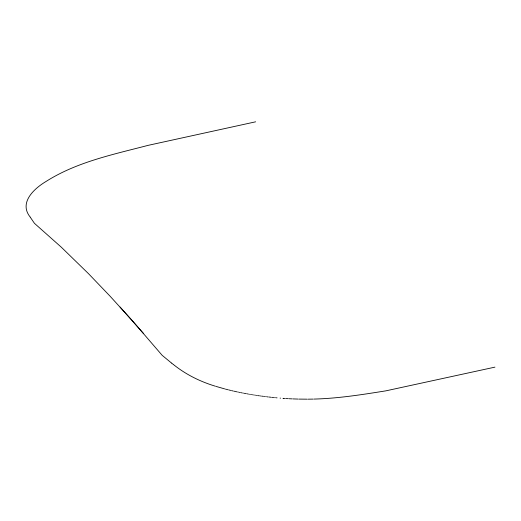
<?xml version="1.0" encoding="UTF-8"?>
<svg xmlns="http://www.w3.org/2000/svg" width="521" height="521" viewBox="0 0 521 521"><rect width="100%" height="100%" fill="white"/><g stroke="black" fill="none" stroke-linecap="round" stroke-linejoin="round"><path stroke-width="0.78" d="M255.648 121.816L147.99 145.385C113.174 154.49 76.73 161.953 45.933 181.536C34.191 188.537 18.697 202.617 30.081 216.912M494.95 367.136L385.794 390.861C362.056 394.657 338.207 398.441 314.13 399.073M313.277 399.099L308.178 399.177M307.325 399.177L298.846 399.099M298.005 399.073L292.939 398.904M292.092 398.865L289.148 398.721M288.308 398.676L285.795 398.526M284.961 398.474L283.528 398.376M283.346 398.363L282.981 398.337M280.096 398.116L280.565 398.155M277.061 397.855L276.234 397.783M275.407 397.705L274.58 397.627M273.759 397.543L271.702 397.334M270.881 397.243L268.836 397.015M268.022 396.924L267.208 396.826M265.99 396.683L266.394 396.728M265.176 396.579L264.368 396.474M263.561 396.37L261.542 396.103M260.337 395.94L260.741 395.993M259.536 395.83L257.537 395.537M256.345 395.361L256.742 395.419M255.153 395.178L255.55 395.237M254.359 395.055L253.571 394.925M252.392 394.736L252.783 394.801M251.213 394.54L251.604 394.605M250.425 394.41L249.644 394.28M248.478 394.071L248.869 394.143M247.696 393.935L246.921 393.798M246.153 393.655L244.225 393.296M243.457 393.153L242.695 393.003M241.933 392.86L241.171 392.704M240.409 392.554L239.276 392.32M238.527 392.163L237.771 392.007M237.022 391.851L233.688 391.115M232.946 390.945L231.487 390.6M230.757 390.431L228.947 389.988M228.231 389.812L225.385 389.083M224.675 388.894L216.111 386.439M215.407 386.217C200.722 381.769 186.7 374.951 174.607 365.455M174.229 365.169L173.877 364.895M173.526 364.628L171.617 363.13M171.481 363.02L162.161 355.322L132.529 320.923M132.028 320.356L109.996 296.11L88.498 273.668L61.335 247.221L34.445 223.327L30.231 217.159M120.091 307.071L143.724 333.707"/></g></svg>
